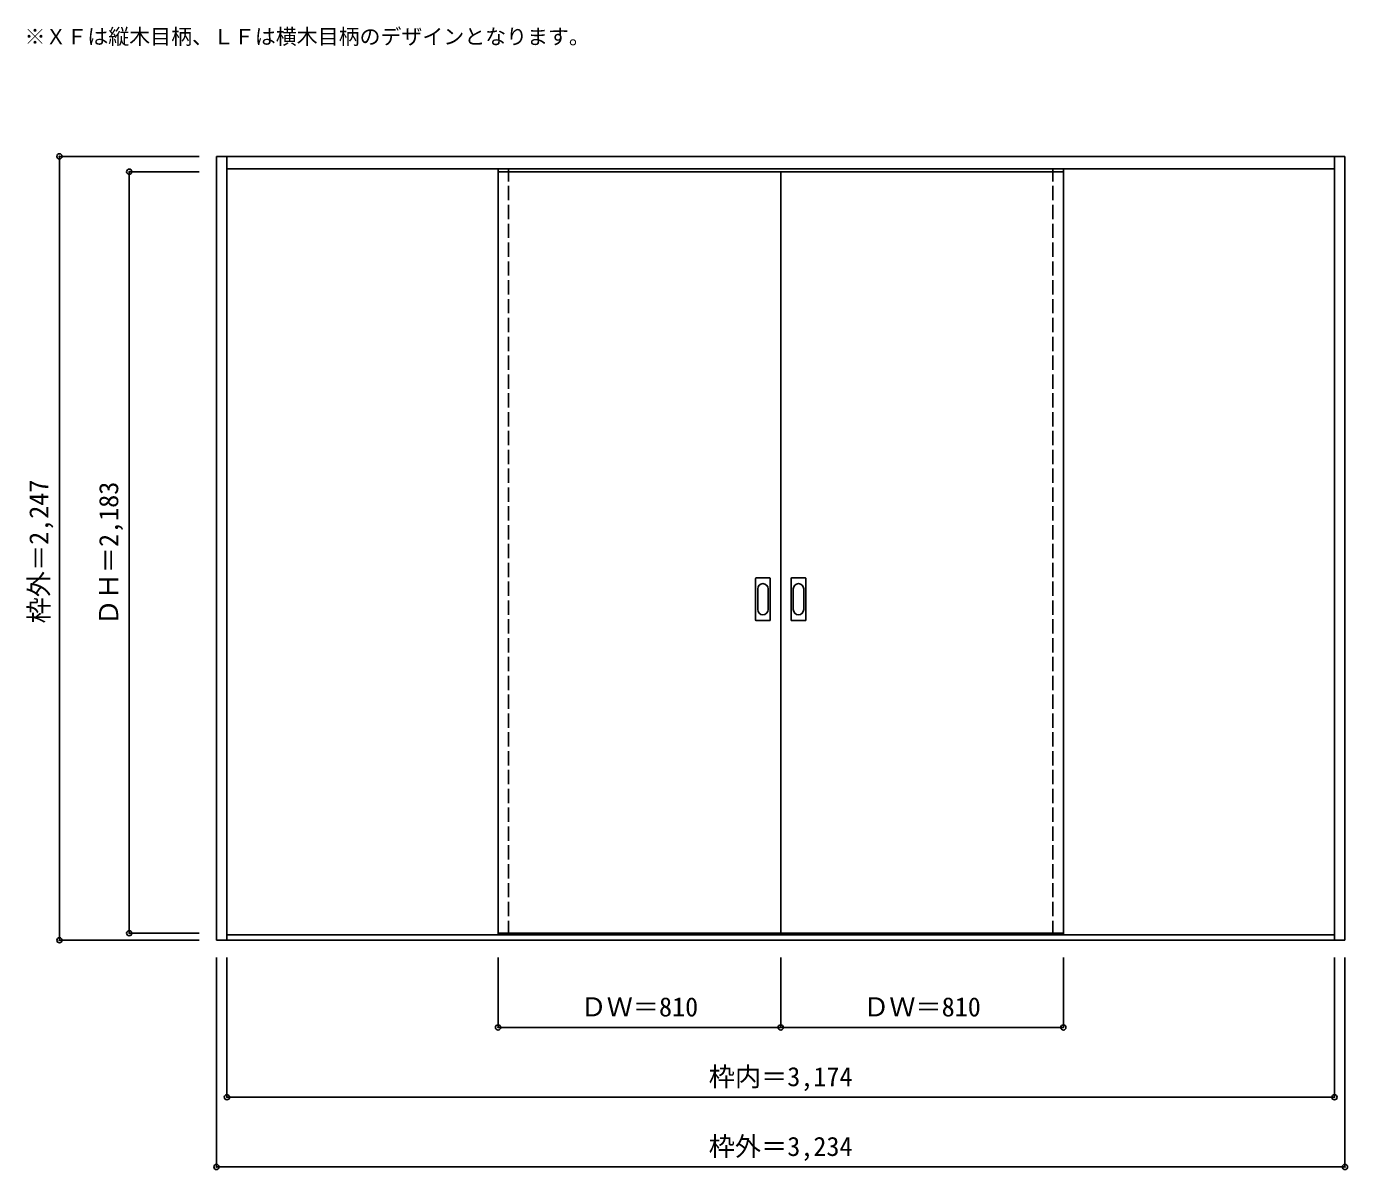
# Model space of a CAD drawing. Units: millimetres, scale not verified. Extents: x -1853 to 1933, y -1358 to 1919.
import ezdxf
from ezdxf.enums import TextEntityAlignment as Align

# ---------------------------------------------------------------- set-up
doc = ezdxf.new("R2010")
doc.units = ezdxf.units.MM
doc.header["$LTSCALE"] = 30
doc.header["$PDMODE"] = 32
doc.header["$PDSIZE"] = 15
doc.linetypes.add('DASHED1', pattern=[1.8, 1.2, -0.6])
for name, color, linetype in [('0-0', 3, 'Continuous'), ('0-1_寸法', 7, 'Continuous'), ('0-2_文字', 7, 'Continuous')]:
    doc.layers.add(name, color=color, linetype=linetype)
doc.styles.add('ＭＳ ゴシック', font='')
doc.styles.get('ＭＳ ゴシック').set_extended_font_data('MS Gothic')

msp = doc.modelspace()

# ---------------------------------------------------------------- linework, layer by layer
at = {"layer": '0-0'}
for p, q in [((-1308.25, 1546.42), (1925.75, 1546.42)), ((-1308.25, -700.58), (-1308.25, 1546.42)), ((-1278.25, -700.58), (-1278.25, 1546.42)), ((1895.75, -700.58), (1895.75, 1546.42)), ((1925.75, -700.58), (1925.75, 1546.42)), ((-1278.25, 1510.42), (1895.75, 1510.42)), ((-501.25, -680.58), (-501.25, 1502.42)), ((-501.25, 1502.42), (308.75, 1502.42)), ((308.75, -680.58), (308.75, 1502.42)), ((1118.75, 1502.42), (308.75, 1502.42)), ((1118.75, -680.58), (1118.75, 1502.42)), ((236.75, 217.42), (236.75, 336.42)), ((277.25, 337.92), (238.25, 337.92)), ((278.75, 217.42), (278.75, 336.42)), ((338.75, 217.42), (338.75, 336.42)), ((379.25, 337.92), (340.25, 337.92)), ((380.75, 217.42), (380.75, 336.42)), ((238.25, 215.92), (277.25, 215.92)), ((340.25, 215.92), (379.25, 215.92)), ((-501.25, -680.58), (308.75, -680.58)), ((1118.75, -680.58), (308.75, -680.58)), ((1925.75, -700.58), (-1308.25, -700.58)), ((1895.75, -685.58), (-1278.25, -685.58))]:
    msp.add_line(p, q, dxfattribs=at)
at = {"layer": '0-0', "color": 4, "linetype": 'DASHED1'}
for p, q in [((-501.25, -685.58), (-501.25, 1510.42)), ((-471.25, -685.58), (-471.25, 1510.42)), ((-471.25, -680.58), (-471.25, 1502.42)), ((1088.75, -685.58), (1088.75, 1510.42)), ((1088.75, -680.58), (1088.75, 1502.42)), ((1118.75, -685.58), (1118.75, 1510.42))]:
    msp.add_line(p, q, dxfattribs=at)
at = {"layer": '0-0', "color": 7}
for p, q in [((242.75, 306.52), (242.75, 247.32)), ((272.75, 247.32), (272.75, 306.52)), ((344.75, 306.52), (344.75, 247.32)), ((374.75, 247.32), (374.75, 306.52))]:
    msp.add_line(p, q, dxfattribs=at)
at = {"layer": '0-0'}
for centre, start, end in [((238.25, 336.42), 90, 180), ((277.25, 336.42), 0, 90), ((340.25, 336.42), 90, 180), ((379.25, 336.42), 0, 90), ((238.25, 217.42), 180, 270), ((277.25, 217.42), 270, 0), ((340.25, 217.42), 180, 270), ((379.25, 217.42), 270, 0)]:
    msp.add_arc(centre, 1.5, start, end, dxfattribs=at)
at = {"layer": '0-0', "color": 7}
for centre, start, end in [((257.75, 306.52), 0, 180), ((359.75, 306.52), 0, 180), ((257.75, 247.32), 180, 0), ((359.75, 247.32), 180, 0)]:
    msp.add_arc(centre, 15, start, end, dxfattribs=at)
at = {"layer": '0-1_寸法', "color": 4}
for p, q in [((-1758.25, 1546.42), (-1358.25, 1546.42)), ((-1758.25, 1546.42), (-1758.25, -700.58)), ((-1558.25, 1502.42), (-1558.25, -680.58)), ((-1558.25, 1502.42), (-1358.25, 1502.42)), ((-1558.25, -680.58), (-1358.25, -680.58)), ((-1758.25, -700.58), (-1358.25, -700.58)), ((-1308.25, -1350.58), (-1308.25, -750.58)), ((-1278.25, -1150.58), (-1278.25, -750.58)), ((-501.25, -950.58), (-501.25, -750.58)), ((308.75, -950.58), (308.75, -750.58)), ((1118.75, -950.58), (1118.75, -750.58)), ((-501.25, -950.58), (1118.75, -950.58))]:
    msp.add_line(p, q, dxfattribs=at)
for points in [[(-1308.25, -1350.58), (1925.75, -1350.58), (1925.75, -750.58)], [(-1278.25, -1150.58), (1895.75, -1150.58), (1895.75, -750.58)]]:
    msp.add_lwpolyline(points, dxfattribs=at)
at = {"layer": '0-1_寸法'}
for p in [(-1758.25, 1546.42), (-1558.25, 1502.42), (-1558.25, -680.58), (-1758.25, -700.58), (-501.25, -950.58), (308.75, -950.58), (1118.75, -950.58), (-1278.25, -1150.58), (1895.75, -1150.58), (-1308.25, -1350.58), (1925.75, -1350.58)]:
    msp.add_point(p, dxfattribs=at)

# ---------------------------------------------------------------- texts
at = {"layer": '0-1_寸法', "style": 'ＭＳ ゴシック'}
for s, p in [('枠外＝2,247', (-1773.25, 207.67)), ('ＤＨ＝2,183', (-1573.25, 201.67))]:
    msp.add_text(s, height=54.99, rotation=90, dxfattribs=at).set_placement(p, align=Align.BOTTOM_LEFT)
for s, p in [('ＤＷ＝810', (-265, -935.58)), ('ＤＷ＝810', (545, -935.58)), ('枠内＝3,174', (102.5, -1135.58)), ('枠外＝3,234', (102.5, -1335.58))]:
    msp.add_text(s, height=54.99, dxfattribs=at).set_placement(p, align=Align.BOTTOM_LEFT)
at = {"layer": '0-2_文字', "style": 'ＭＳ ゴシック'}
msp.add_text('※ＸＦは縦木目柄、ＬＦは横木目柄のデザインとなります。', height=43.99, dxfattribs=at).set_placement((-1858.25, 1854.55), align=Align.BOTTOM_LEFT)

doc.saveas('drawing.dxf')
